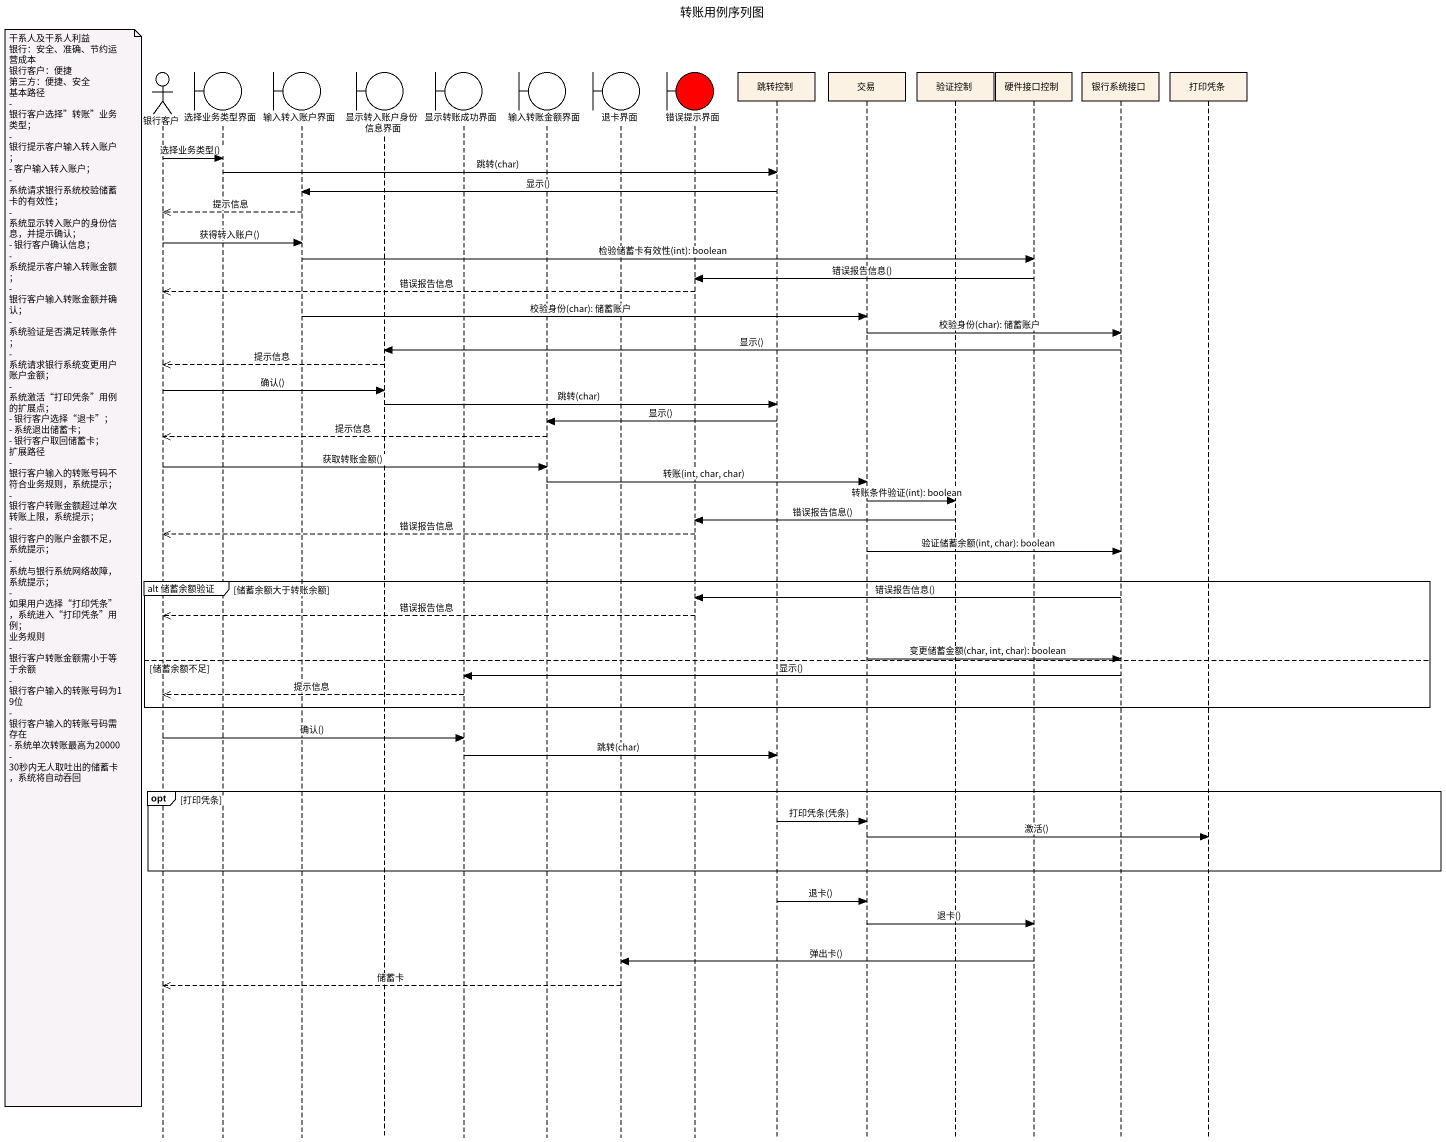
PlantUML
@startuml
title 转账用例序列图
hide footbox
actor 银行客户
boundary 选择业务类型界面
boundary 输入转入账户界面
boundary 显示转入账户身份信息界面
boundary 显示转账成功界面
boundary 输入转账金额界面
boundary 退卡界面
boundary 错误提示界面 #FF0000
participant 跳转控制
participant 交易
participant 验证控制
participant 硬件接口控制
participant 银行系统接口
participant 打印凭条

银行客户 -> 选择业务类型界面 : 选择业务类型()
选择业务类型界面 -> 跳转控制 : 跳转(char)
跳转控制 -> 输入转入账户界面 : 显示()
输入转入账户界面 -->> 银行客户 : 提示信息
银行客户 -> 输入转入账户界面 : 获得转入账户()
输入转入账户界面 -> 硬件接口控制 : 检验储蓄卡有效性(int): boolean
硬件接口控制 -> 错误提示界面 : 错误报告信息()
错误提示界面 -->> 银行客户 : 错误报告信息
输入转入账户界面 -> 交易 : 校验身份(char): 储蓄账户
交易 -> 银行系统接口 : 校验身份(char): 储蓄账户
银行系统接口 -> 显示转入账户身份信息界面 : 显示()
显示转入账户身份信息界面 -->> 银行客户 : 提示信息
银行客户 -> 显示转入账户身份信息界面 : 确认()
显示转入账户身份信息界面 -> 跳转控制 : 跳转(char)
跳转控制 -> 输入转账金额界面 : 显示()
输入转账金额界面 -->> 银行客户 : 提示信息
银行客户 -> 输入转账金额界面 : 获取转账金额()
输入转账金额界面 -> 交易 : 转账(int, char, char)
交易 -> 验证控制 : 转账条件验证(int): boolean
验证控制 -> 错误提示界面 : 错误报告信息()
错误提示界面 -->> 银行客户 : 错误报告信息
交易 -> 银行系统接口 : 验证储蓄余额(int, char): boolean
note left of 银行客户
  干系人及干系人利益
  银行：安全、准确、节约运营成本
  银行客户：便捷
  第三方：便捷、安全
  基本路径
  - 银行客户选择”转账”业务类型；
  - 银行提示客户输入转入账户；
  - 客户输入转入账户；
  - 系统请求银行系统校验储蓄卡的有效性；
  - 系统显示转入账户的身份信息，并提示确认；
  - 银行客户确认信息；
  - 系统提示客户输入转账金额；
  - 银行客户输入转账金额并确认；
  - 系统验证是否满足转账条件；
  - 系统请求银行系统变更用户账户金额；
  - 系统激活“打印凭条”用例的扩展点；
  - 银行客户选择“退卡”；
  - 系统退出储蓄卡；
  - 银行客户取回储蓄卡；
  扩展路径
  - 银行客户输入的转账号码不符合业务规则，系统提示；
  - 银行客户转账金额超过单次转账上限，系统提示；
  - 银行客户的账户金额不足，系统提示；
  - 系统与银行系统网络故障，系统提示；
  - 如果用户选择“打印凭条”，系统进入“打印凭条”用例；
  业务规则
  - 银行客户转账金额需小于等于余额
  - 银行客户输入的转账号码为19位
  - 银行客户输入的转账号码需存在
  - 系统单次转账最高为20000
  - 30秒内无人取吐出的储蓄卡，系统将自动吞回
end note
group alt 储蓄余额验证 [储蓄余额大于转账余额]
  银行系统接口 -> 错误提示界面 : 错误报告信息()
  错误提示界面 -->> 银行客户 : 错误报告信息
  交易 -> 银行系统接口 : 变更储蓄金额(char, int, char): boolean
else 储蓄余额不足
  银行系统接口 -> 显示转账成功界面 : 显示()
  显示转账成功界面 -->> 银行客户 : 提示信息
end
银行客户 -> 显示转账成功界面 : 确认()
显示转账成功界面 -> 跳转控制 : 跳转(char)
opt 打印凭条
  跳转控制 -> 交易 : 打印凭条(凭条)
  交易 -> 打印凭条 : 激活()
end
跳转控制 -> 交易 : 退卡()
交易 -> 硬件接口控制 : 退卡()
硬件接口控制 -> 退卡界面 : 弹出卡()
退卡界面 -->> 银行客户 : 储蓄卡
@enduml
